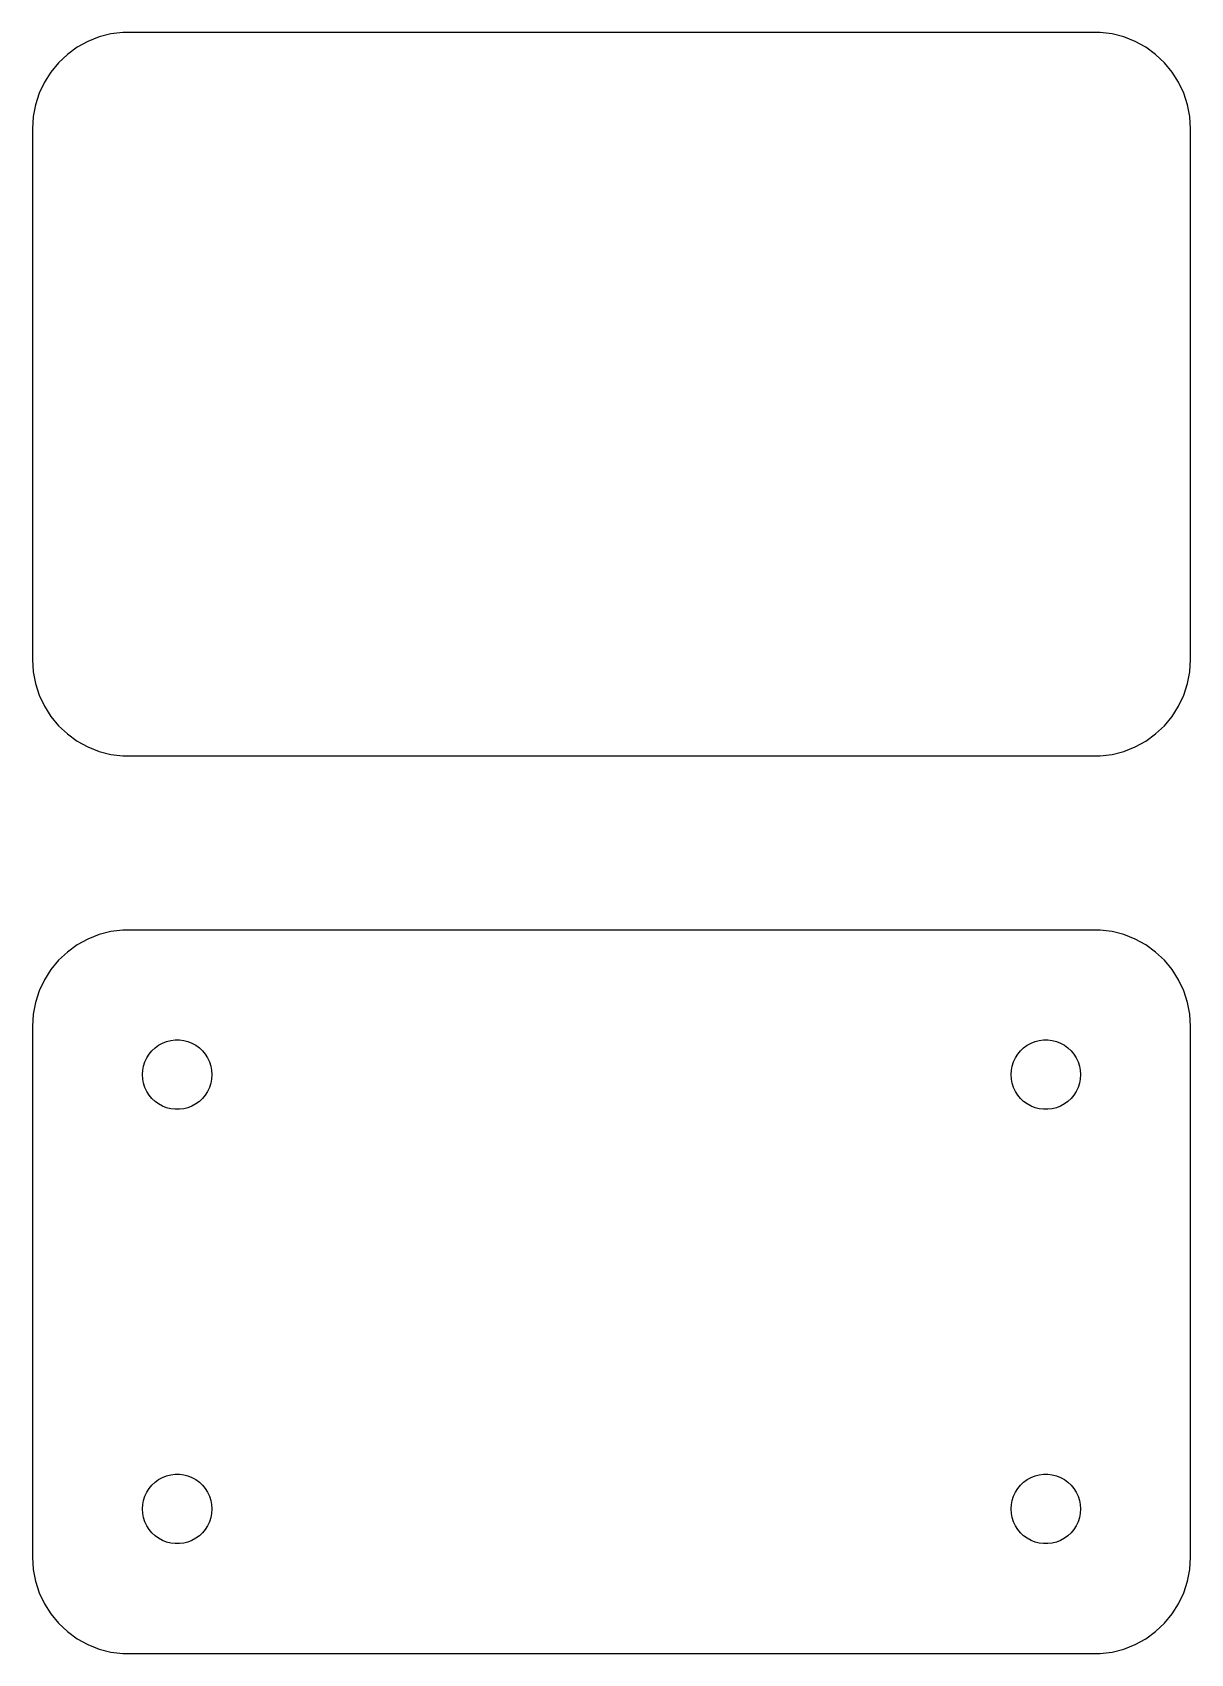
# Model space of a CAD drawing. Header units: metres. Extents: x -30 to 30, y 27.8 to 111.7.
import ezdxf

# ---------------------------------------------------------------- set-up
doc = ezdxf.new("R2010")
doc.units = ezdxf.units.M

msp = doc.modelspace()

# ---------------------------------------------------------------- linework, layer by layer
for p, q in [((-25.3139, 111.74), (-25.9369, 111.661)), ((25.3139, 111.74), (-25.3139, 111.74)), ((25.9369, 111.661), (25.3139, 111.74)), ((-27.6791, 110.972), (-28.1871, 110.603)), ((-27.1289, 111.274), (-27.6791, 110.972)), ((-26.5451, 111.505), (-27.1289, 111.274)), ((-25.9369, 111.661), (-26.5451, 111.505)), ((26.5451, 111.505), (25.9369, 111.661)), ((27.1289, 111.274), (26.5451, 111.505)), ((27.6791, 110.972), (27.1289, 111.274)), ((28.1871, 110.603), (27.6791, 110.972)), ((-28.6448, 110.173), (-29.0451, 109.689)), ((-28.1871, 110.603), (-28.6448, 110.173)), ((28.6448, 110.173), (28.1871, 110.603)), ((29.0451, 109.689), (28.6448, 110.173)), ((-29.0451, 109.689), (-29.3815, 109.159)), ((29.3815, 109.159), (29.0451, 109.689)), ((-29.6489, 108.591), (-29.8429, 107.993)), ((-29.3815, 109.159), (-29.6489, 108.591)), ((29.6489, 108.591), (29.3815, 109.159)), ((29.8429, 107.993), (29.6489, 108.591)), ((-29.8429, 107.993), (-29.9606, 107.377)), ((29.9606, 107.377), (29.8429, 107.993)), ((-29.9606, 107.377), (-30, 106.75)), ((-30, 106.75), (-30, 79.25)), ((30, 106.75), (29.9606, 107.377)), ((30, 79.25), (30, 106.75)), ((-30, 79.25), (-29.9606, 78.6233)), ((29.9606, 78.6233), (30, 79.25)), ((-29.9606, 78.6233), (-29.8429, 78.0066)), ((29.8429, 78.0066), (29.9606, 78.6233)), ((-29.8429, 78.0066), (-29.6489, 77.4094)), ((-29.6489, 77.4094), (-29.3815, 76.8412)), ((29.3815, 76.8412), (29.6489, 77.4094)), ((29.6489, 77.4094), (29.8429, 78.0066)), ((-29.3815, 76.8412), (-29.0451, 76.3111)), ((29.0451, 76.3111), (29.3815, 76.8412)), ((-29.0451, 76.3111), (-28.6448, 75.8273)), ((-28.6448, 75.8273), (-28.1871, 75.3974)), ((28.1871, 75.3974), (28.6448, 75.8273)), ((28.6448, 75.8273), (29.0451, 76.3111)), ((-28.1871, 75.3974), (-27.6791, 75.0284)), ((-27.6791, 75.0284), (-27.1289, 74.7259)), ((27.1289, 74.7259), (27.6791, 75.0284)), ((27.6791, 75.0284), (28.1871, 75.3974)), ((-27.1289, 74.7259), (-26.5451, 74.4947)), ((-26.5451, 74.4947), (-25.9369, 74.3386)), ((-25.9369, 74.3386), (-25.3139, 74.2599)), ((-25.3139, 74.2599), (25.3139, 74.2599)), ((25.3139, 74.2599), (25.9369, 74.3386)), ((25.9369, 74.3386), (26.5451, 74.4947)), ((26.5451, 74.4947), (27.1289, 74.7259)), ((-27.1289, 64.7741), (-27.6791, 64.4716)), ((-26.5451, 65.0053), (-27.1289, 64.7741)), ((-25.9369, 65.1614), (-26.5451, 65.0053)), ((-25.3139, 65.2401), (-25.9369, 65.1614)), ((25.3139, 65.2401), (-25.3139, 65.2401)), ((25.9369, 65.1614), (25.3139, 65.2401)), ((26.5451, 65.0053), (25.9369, 65.1614)), ((27.1289, 64.7741), (26.5451, 65.0053)), ((27.6791, 64.4716), (27.1289, 64.7741)), ((-28.1871, 64.1026), (-28.6448, 63.6727)), ((-27.6791, 64.4716), (-28.1871, 64.1026)), ((28.1871, 64.1026), (27.6791, 64.4716)), ((28.6448, 63.6727), (28.1871, 64.1026)), ((-29.0451, 63.1889), (-29.3815, 62.6588)), ((-28.6448, 63.6727), (-29.0451, 63.1889)), ((29.0451, 63.1889), (28.6448, 63.6727)), ((29.3815, 62.6588), (29.0451, 63.1889)), ((-29.3815, 62.6588), (-29.6489, 62.0906)), ((29.6489, 62.0906), (29.3815, 62.6588)), ((-29.8429, 61.4934), (-29.9606, 60.8767)), ((-29.6489, 62.0906), (-29.8429, 61.4934)), ((29.8429, 61.4934), (29.6489, 62.0906)), ((29.9606, 60.8767), (29.8429, 61.4934)), ((-29.9606, 60.8767), (-30, 60.25)), ((30, 60.25), (29.9606, 60.8767)), ((-30, 60.25), (-30, 32.75)), ((30, 32.75), (30, 60.25)), ((-24.0773, 58.6171), (-23.9562, 58.808)), ((-23.9562, 58.808), (-23.8121, 58.9822)), ((-23.8121, 58.9822), (-23.6474, 59.1369)), ((-23.6474, 59.1369), (-23.4645, 59.2698)), ((-23.4645, 59.2698), (-23.2664, 59.3787)), ((-23.2664, 59.3787), (-23.0562, 59.4619)), ((-23.0562, 59.4619), (-22.8373, 59.5181)), ((-22.8373, 59.5181), (-22.613, 59.5464)), ((-22.613, 59.5464), (-22.387, 59.5464)), ((-22.387, 59.5464), (-22.1627, 59.5181)), ((-22.1627, 59.5181), (-21.9438, 59.4619)), ((-21.9438, 59.4619), (-21.7336, 59.3787)), ((-21.7336, 59.3787), (-21.5355, 59.2698)), ((-21.5355, 59.2698), (-21.3526, 59.1369)), ((-21.3526, 59.1369), (-21.1879, 58.9822)), ((-21.1879, 58.9822), (-21.0438, 58.808)), ((-21.0438, 58.808), (-20.9226, 58.6171)), ((20.9226, 58.6171), (21.0438, 58.808)), ((21.0438, 58.808), (21.1879, 58.9822)), ((21.1879, 58.9822), (21.3526, 59.1369)), ((21.3526, 59.1369), (21.5355, 59.2698)), ((21.5355, 59.2698), (21.7336, 59.3787)), ((21.7336, 59.3787), (21.9438, 59.4619)), ((21.9438, 59.4619), (22.1627, 59.5181)), ((22.1627, 59.5181), (22.387, 59.5464)), ((22.387, 59.5464), (22.613, 59.5464)), ((22.613, 59.5464), (22.8373, 59.5181)), ((22.8373, 59.5181), (23.0562, 59.4619)), ((23.0562, 59.4619), (23.2664, 59.3787)), ((23.2664, 59.3787), (23.4645, 59.2698)), ((23.4645, 59.2698), (23.6474, 59.1369)), ((23.6474, 59.1369), (23.8121, 58.9822)), ((23.8121, 58.9822), (23.9562, 58.808)), ((23.9562, 58.808), (24.0773, 58.6171)), ((-24.3, 57.75), (-24.2858, 57.9756)), ((-24.2858, 57.9756), (-24.2434, 58.1976)), ((-24.2434, 58.1976), (-24.1736, 58.4126)), ((-24.1736, 58.4126), (-24.0773, 58.6171)), ((-20.9226, 58.6171), (-20.8264, 58.4126)), ((-20.8264, 58.4126), (-20.7565, 58.1976)), ((-20.7565, 58.1976), (-20.7142, 57.9756)), ((-20.7142, 57.9756), (-20.7, 57.75)), ((20.7, 57.75), (20.7142, 57.9756)), ((20.7142, 57.9756), (20.7565, 58.1976)), ((20.7565, 58.1976), (20.8264, 58.4126)), ((20.8264, 58.4126), (20.9226, 58.6171)), ((24.0773, 58.6171), (24.1736, 58.4126)), ((24.1736, 58.4126), (24.2434, 58.1976)), ((24.2434, 58.1976), (24.2858, 57.9756)), ((24.2858, 57.9756), (24.3, 57.75)), ((-24.2858, 57.5244), (-24.3, 57.75)), ((-24.2434, 57.3024), (-24.2858, 57.5244)), ((-24.1736, 57.0874), (-24.2434, 57.3024)), ((-20.7565, 57.3024), (-20.8264, 57.0874)), ((-20.7142, 57.5244), (-20.7565, 57.3024)), ((-20.7, 57.75), (-20.7142, 57.5244)), ((20.7142, 57.5244), (20.7, 57.75)), ((20.7565, 57.3024), (20.7142, 57.5244)), ((20.8264, 57.0874), (20.7565, 57.3024)), ((24.2434, 57.3024), (24.1736, 57.0874)), ((24.2858, 57.5244), (24.2434, 57.3024)), ((24.3, 57.75), (24.2858, 57.5244)), ((-24.0773, 56.8828), (-24.1736, 57.0874)), ((-23.9562, 56.692), (-24.0773, 56.8828)), ((-23.8121, 56.5178), (-23.9562, 56.692)), ((-23.6474, 56.3631), (-23.8121, 56.5178)), ((-23.4645, 56.2302), (-23.6474, 56.3631)), ((-21.3526, 56.3631), (-21.5355, 56.2302)), ((-21.1879, 56.5178), (-21.3526, 56.3631)), ((-21.0438, 56.692), (-21.1879, 56.5178)), ((-20.9226, 56.8828), (-21.0438, 56.692)), ((-20.8264, 57.0874), (-20.9226, 56.8828)), ((20.9226, 56.8828), (20.8264, 57.0874)), ((21.0438, 56.692), (20.9226, 56.8828)), ((21.1879, 56.5178), (21.0438, 56.692)), ((21.3526, 56.3631), (21.1879, 56.5178)), ((21.5355, 56.2302), (21.3526, 56.3631)), ((23.6474, 56.3631), (23.4645, 56.2302)), ((23.8121, 56.5178), (23.6474, 56.3631)), ((23.9562, 56.692), (23.8121, 56.5178)), ((24.0773, 56.8828), (23.9562, 56.692)), ((24.1736, 57.0874), (24.0773, 56.8828)), ((-23.2664, 56.1213), (-23.4645, 56.2302)), ((-23.0562, 56.0381), (-23.2664, 56.1213)), ((-22.8373, 55.9819), (-23.0562, 56.0381)), ((-22.613, 55.9536), (-22.8373, 55.9819)), ((-22.387, 55.9536), (-22.613, 55.9536)), ((-22.1627, 55.9819), (-22.387, 55.9536)), ((-21.9438, 56.0381), (-22.1627, 55.9819)), ((-21.7336, 56.1213), (-21.9438, 56.0381)), ((-21.5355, 56.2302), (-21.7336, 56.1213)), ((21.7336, 56.1213), (21.5355, 56.2302)), ((21.9438, 56.0381), (21.7336, 56.1213)), ((22.1627, 55.9819), (21.9438, 56.0381)), ((22.387, 55.9536), (22.1627, 55.9819)), ((22.613, 55.9536), (22.387, 55.9536)), ((22.8373, 55.9819), (22.613, 55.9536)), ((23.0562, 56.0381), (22.8373, 55.9819)), ((23.2664, 56.1213), (23.0562, 56.0381)), ((23.4645, 56.2302), (23.2664, 56.1213)), ((-23.2664, 36.8787), (-23.0562, 36.9619)), ((-23.0562, 36.9619), (-22.8373, 37.0181)), ((-22.8373, 37.0181), (-22.613, 37.0464)), ((-22.613, 37.0464), (-22.387, 37.0464)), ((-22.387, 37.0464), (-22.1627, 37.0181)), ((-22.1627, 37.0181), (-21.9438, 36.9619)), ((-21.9438, 36.9619), (-21.7336, 36.8787)), ((21.7336, 36.8787), (21.9438, 36.9619)), ((21.9438, 36.9619), (22.1627, 37.0181)), ((22.1627, 37.0181), (22.387, 37.0464)), ((22.387, 37.0464), (22.613, 37.0464)), ((22.613, 37.0464), (22.8373, 37.0181)), ((22.8373, 37.0181), (23.0562, 36.9619)), ((23.0562, 36.9619), (23.2664, 36.8787)), ((-24.1736, 35.9126), (-24.0773, 36.1172)), ((-24.0773, 36.1172), (-23.9562, 36.308)), ((-23.9562, 36.308), (-23.8121, 36.4822)), ((-23.8121, 36.4822), (-23.6474, 36.6369)), ((-23.6474, 36.6369), (-23.4645, 36.7698)), ((-23.4645, 36.7698), (-23.2664, 36.8787)), ((-21.7336, 36.8787), (-21.5355, 36.7698)), ((-21.5355, 36.7698), (-21.3526, 36.6369)), ((-21.3526, 36.6369), (-21.1879, 36.4822)), ((-21.1879, 36.4822), (-21.0438, 36.308)), ((-21.0438, 36.308), (-20.9226, 36.1172)), ((-20.9226, 36.1172), (-20.8264, 35.9126)), ((20.8264, 35.9126), (20.9226, 36.1172)), ((20.9226, 36.1172), (21.0438, 36.308)), ((21.0438, 36.308), (21.1879, 36.4822)), ((21.1879, 36.4822), (21.3526, 36.6369)), ((21.3526, 36.6369), (21.5355, 36.7698)), ((21.5355, 36.7698), (21.7336, 36.8787)), ((23.2664, 36.8787), (23.4645, 36.7698)), ((23.4645, 36.7698), (23.6474, 36.6369)), ((23.6474, 36.6369), (23.8121, 36.4822)), ((23.8121, 36.4822), (23.9562, 36.308)), ((23.9562, 36.308), (24.0773, 36.1172)), ((24.0773, 36.1172), (24.1736, 35.9126)), ((-24.3, 35.25), (-24.2858, 35.4756)), ((-24.2858, 35.4756), (-24.2434, 35.6976)), ((-24.2434, 35.6976), (-24.1736, 35.9126)), ((-20.8264, 35.9126), (-20.7565, 35.6976)), ((-20.7565, 35.6976), (-20.7142, 35.4756)), ((-20.7142, 35.4756), (-20.7, 35.25)), ((20.7, 35.25), (20.7142, 35.4756)), ((20.7142, 35.4756), (20.7565, 35.6976)), ((20.7565, 35.6976), (20.8264, 35.9126)), ((24.1736, 35.9126), (24.2434, 35.6976)), ((24.2434, 35.6976), (24.2858, 35.4756)), ((24.2858, 35.4756), (24.3, 35.25)), ((-24.2858, 35.0244), (-24.3, 35.25)), ((-24.2434, 34.8024), (-24.2858, 35.0244)), ((-24.1736, 34.5874), (-24.2434, 34.8024)), ((-24.0773, 34.3829), (-24.1736, 34.5874)), ((-20.8264, 34.5874), (-20.9226, 34.3829)), ((-20.7565, 34.8024), (-20.8264, 34.5874)), ((-20.7142, 35.0244), (-20.7565, 34.8024)), ((-20.7, 35.25), (-20.7142, 35.0244)), ((20.7142, 35.0244), (20.7, 35.25)), ((20.7565, 34.8024), (20.7142, 35.0244)), ((20.8264, 34.5874), (20.7565, 34.8024)), ((20.9226, 34.3829), (20.8264, 34.5874)), ((24.1736, 34.5874), (24.0773, 34.3829)), ((24.2434, 34.8024), (24.1736, 34.5874)), ((24.2858, 35.0244), (24.2434, 34.8024)), ((24.3, 35.25), (24.2858, 35.0244)), ((-23.9562, 34.192), (-24.0773, 34.3829)), ((-23.8121, 34.0178), (-23.9562, 34.192)), ((-23.6474, 33.8631), (-23.8121, 34.0178)), ((-23.4645, 33.7302), (-23.6474, 33.8631)), ((-23.2664, 33.6213), (-23.4645, 33.7302)), ((-23.0562, 33.5381), (-23.2664, 33.6213)), ((-21.7336, 33.6213), (-21.9438, 33.5381)), ((-21.5355, 33.7302), (-21.7336, 33.6213)), ((-21.3526, 33.8631), (-21.5355, 33.7302)), ((-21.1879, 34.0178), (-21.3526, 33.8631)), ((-21.0438, 34.192), (-21.1879, 34.0178)), ((-20.9226, 34.3829), (-21.0438, 34.192)), ((21.0438, 34.192), (20.9226, 34.3829)), ((21.1879, 34.0178), (21.0438, 34.192)), ((21.3526, 33.8631), (21.1879, 34.0178)), ((21.5355, 33.7302), (21.3526, 33.8631)), ((21.7336, 33.6213), (21.5355, 33.7302)), ((21.9438, 33.5381), (21.7336, 33.6213)), ((23.2664, 33.6213), (23.0562, 33.5381)), ((23.4645, 33.7302), (23.2664, 33.6213)), ((23.6474, 33.8631), (23.4645, 33.7302)), ((23.8121, 34.0178), (23.6474, 33.8631)), ((23.9562, 34.192), (23.8121, 34.0178)), ((24.0773, 34.3829), (23.9562, 34.192)), ((-22.8373, 33.4819), (-23.0562, 33.5381)), ((-22.613, 33.4536), (-22.8373, 33.4819)), ((-22.387, 33.4536), (-22.613, 33.4536)), ((-22.1627, 33.4819), (-22.387, 33.4536)), ((-21.9438, 33.5381), (-22.1627, 33.4819)), ((22.1627, 33.4819), (21.9438, 33.5381)), ((22.387, 33.4536), (22.1627, 33.4819)), ((22.613, 33.4536), (22.387, 33.4536)), ((22.8373, 33.4819), (22.613, 33.4536)), ((23.0562, 33.5381), (22.8373, 33.4819)), ((-30, 32.75), (-29.9606, 32.1233)), ((-29.9606, 32.1233), (-29.8429, 31.5066)), ((29.8429, 31.5066), (29.9606, 32.1233)), ((29.9606, 32.1233), (30, 32.75)), ((-29.8429, 31.5066), (-29.6489, 30.9094)), ((29.6489, 30.9094), (29.8429, 31.5066)), ((-29.6489, 30.9094), (-29.3815, 30.3412)), ((-29.3815, 30.3412), (-29.0451, 29.8111)), ((29.0451, 29.8111), (29.3815, 30.3412)), ((29.3815, 30.3412), (29.6489, 30.9094)), ((-29.0451, 29.8111), (-28.6448, 29.3273)), ((28.6448, 29.3273), (29.0451, 29.8111)), ((-28.6448, 29.3273), (-28.1871, 28.8974)), ((-28.1871, 28.8974), (-27.6791, 28.5284)), ((27.6791, 28.5284), (28.1871, 28.8974)), ((28.1871, 28.8974), (28.6448, 29.3273)), ((-27.6791, 28.5284), (-27.1289, 28.2259)), ((-27.1289, 28.2259), (-26.5451, 27.9947)), ((-26.5451, 27.9947), (-25.9369, 27.8386)), ((-25.9369, 27.8386), (-25.3139, 27.7599)), ((-25.3139, 27.7599), (25.3139, 27.7599)), ((25.3139, 27.7599), (25.9369, 27.8386)), ((25.9369, 27.8386), (26.5451, 27.9947)), ((26.5451, 27.9947), (27.1289, 28.2259)), ((27.1289, 28.2259), (27.6791, 28.5284))]:
    msp.add_line(p, q)

doc.saveas('drawing.dxf')
